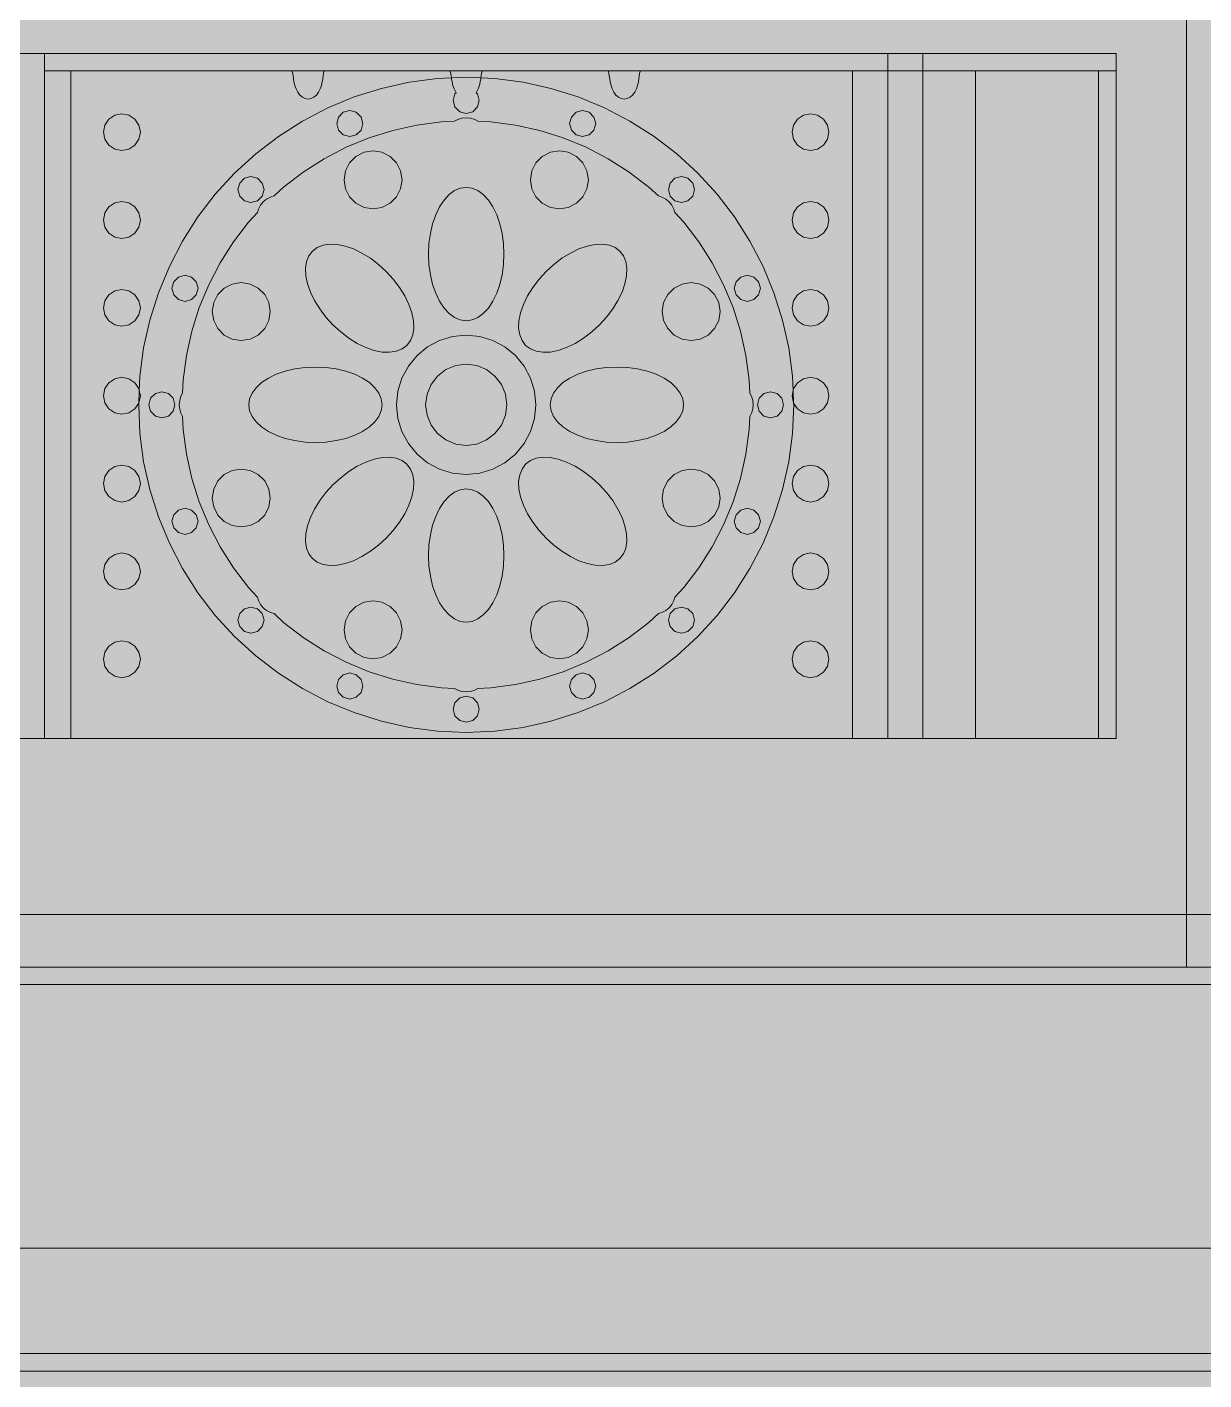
# Model space of a CAD drawing. Header units: millimetres. Extents: x -2412 to 16214, y -1176 to 12015.
# Drawn here: x 2977 to 4000, y 3275 to 4450 of the extents above; entities that cross this region are included whole.
import ezdxf

# ---------------------------------------------------------------- set-up
doc = ezdxf.new("R2010")
doc.units = ezdxf.units.MM
for name, color, linetype, lineweight, true_color in [('00_WHITE_BACKGROUND', 7, 'Continuous', 18, 0xffffff), ('02_CORNICES', 7, 'Continuous', 18, 0x000000), ('03_FRAMES_DOORS', 7, 'Continuous', 18, 0x000000), ('06_ORNAMENT', 7, 'Continuous', 18, 0x000000), ('07_RAILINGS', 7, 'Continuous', 18, 0x000000)]:
    doc.layers.add(name, color=color, linetype=linetype, lineweight=lineweight, true_color=true_color)

msp = doc.modelspace()

# ---------------------------------------------------------------- linework, layer by layer
at = {"layer": '00_WHITE_BACKGROUND', "lineweight": 18, "true_color": 0xffffff}
msp.add_solid([(-2412.2137, -1175.5725), (16213.7405, -1175.5725), (-2412.2137, 12015.2672), (16213.7405, 12015.2672)], dxfattribs=at)
at = {"layer": '02_CORNICES', "color": 7, "lineweight": 18, "true_color": 0x000000}
for points in [[(1389.313, 3679.3893), (1969.4656, 3679.3893), (3984.7328, 3679.3893), (4564.8855, 3679.3893)], [(5114.5038, 3633.5878), (5114.5038, 3618.3206), (854.9618, 3618.3206), (854.9618, 3633.5878)], [(3984.7328, 3633.5878), (4564.8855, 3633.5878)], [(5137.4046, 3389.313), (5068.7023, 3297.7099), (885.4962, 3297.7099), (824.4275, 3379.1298)], [(5137.4046, 3389.313), (5145.0382, 3389.313), (5145.0382, 3282.4427), (824.4275, 3282.4427), (824.4275, 3379.1298)], [(824.4275, 3379.1298), (824.4275, 3389.313), (5137.4046, 3389.313)]]:
    msp.add_lwpolyline(points, dxfattribs=at)
at = {"layer": '03_FRAMES_DOORS', "color": 7, "lineweight": 18, "true_color": 0x000000}
for points in [[(3015.2672, 4412.2137), (2992.3664, 4412.2137), (2992.3664, 3832.0611), (3015.2672, 3832.0611)], [(3694.6565, 4412.2137), (3510.3359, 4412.2137), (3482.0305, 4412.2137), (3372.9313, 4412.2137), (3344.626, 4412.2137), (3235.5267, 4412.2137), (3207.2214, 4412.2137), (3015.2672, 4412.2137)], [(3015.2672, 3832.0611), (3015.2672, 4412.2137)], [(3694.6565, 3832.0611), (3725.1908, 3832.0611), (3755.7252, 3832.0611), (3801.5267, 3832.0611), (3801.5267, 4412.2137), (3755.7252, 4412.2137), (3725.1908, 4412.2137), (3694.6565, 4412.2137)], [(3694.6565, 3832.0611), (3694.6565, 4412.2137)], [(3908.3969, 3832.0611), (3908.3969, 4412.2137)], [(3015.2672, 3832.0611), (3694.6565, 3832.0611)]]:
    msp.add_lwpolyline(points, dxfattribs=at)
at = {"layer": '06_ORNAMENT', "color": 7, "lineweight": 18, "true_color": 0x000000}
for points in [[(3984.7328, 4473.2824), (3984.7328, 3679.3893)], [(3207.2214, 4412.2137), (3207.5573, 4411.7252), (3208.0305, 4410.0916), (3208.3511, 4408), (3208.6718, 4405.4809), (3209.1145, 4402.6412), (3209.8321, 4399.6031), (3210.8855, 4396.5802), (3212.3359, 4393.7405), (3214.1679, 4391.2824), (3216.3664, 4389.3893), (3218.7939, 4388.1985), (3221.374, 4387.7863), (3223.9542, 4388.1985), (3226.3817, 4389.3893), (3228.5802, 4391.2824), (3230.4122, 4393.7405), (3231.8626, 4396.5802), (3232.916, 4399.6031), (3233.6336, 4402.6412), (3234.0763, 4405.4809), (3234.3969, 4408), (3234.7176, 4410.0916), (3235.1908, 4411.7252), (3235.5267, 4412.2137)], [(3344.626, 4412.2137), (3344.9618, 4411.7252), (3345.4351, 4410.0916), (3345.7557, 4408), (3345.9847, 4406.229)], [(3371.5725, 4406.229), (3371.8015, 4408), (3372.1221, 4410.0916), (3372.5954, 4411.7252), (3372.9313, 4412.2137)], [(3482.0305, 4412.2137), (3482.3664, 4411.7252), (3482.8397, 4410.0916), (3483.1603, 4408), (3483.4809, 4405.4809), (3483.9237, 4402.6412), (3484.6412, 4399.6031), (3485.6947, 4396.5802), (3487.145, 4393.7405), (3488.9771, 4391.2824), (3491.1756, 4389.3893), (3493.6031, 4388.1985), (3496.1832, 4387.7863), (3498.7634, 4388.1985), (3501.1908, 4389.3893), (3503.3893, 4391.2824), (3505.2214, 4393.7405), (3506.6718, 4396.5802), (3507.7252, 4399.6031), (3508.4427, 4402.6412), (3508.8855, 4405.4809), (3509.2061, 4408), (3509.5267, 4410.0916), (3510, 4411.7252), (3510.3359, 4412.2137)], [(3923.6641, 4412.2137), (3908.3969, 4412.2137), (3801.5267, 4412.2137)], [(3345.9847, 4406.229), (3333.9695, 4405.7099), (3309.3435, 4402.4733), (3285.0992, 4397.0992), (3261.4198, 4389.6336), (3238.4733, 4380.1221), (3216.458, 4368.6565), (3195.5115, 4355.313), (3175.8015, 4340.1985), (3157.4962, 4323.4198), (3140.7176, 4305.1145), (3125.6031, 4285.4046), (3112.2595, 4264.458), (3100.7939, 4242.4427), (3091.2824, 4219.4962), (3083.8168, 4195.8168), (3078.4427, 4171.5725), (3075.2061, 4146.9466), (3074.6718, 4134.5802)], [(3371.5725, 4406.229), (3358.7786, 4406.7939), (3345.9847, 4406.229)], [(3345.9847, 4406.229), (3346.0763, 4405.4809), (3346.5191, 4402.6412), (3347.2366, 4399.6031), (3348.2901, 4396.5802), (3349.7405, 4393.7405), (3350.0153, 4393.3588), (3348.9618, 4392.3053), (3347.4504, 4386.6412), (3348.9618, 4380.9771), (3353.1145, 4376.8244), (3358.7786, 4375.2977), (3364.4427, 4376.8244), (3368.5954, 4380.9771), (3370.1221, 4386.6412), (3368.5954, 4392.3053), (3367.542, 4393.3588), (3367.8168, 4393.7405), (3369.2672, 4396.5802), (3370.3206, 4399.6031), (3371.0382, 4402.6412), (3371.4809, 4405.4809), (3371.5725, 4406.229)], [(3642.8855, 4134.5802), (3642.3511, 4146.9466), (3639.1145, 4171.5725), (3633.7405, 4195.8168), (3626.2748, 4219.4962), (3616.7634, 4242.4427), (3605.2977, 4264.458), (3591.9542, 4285.4046), (3576.8397, 4305.1145), (3560.0611, 4323.4198), (3541.7557, 4340.1985), (3522.0458, 4355.313), (3501.1145, 4368.6565), (3479.084, 4380.1221), (3456.1374, 4389.6336), (3432.458, 4397.0992), (3408.2137, 4402.4733), (3383.5878, 4405.7099), (3371.5725, 4406.229)], [(3074.6718, 4134.5802), (3074.3511, 4136.1679), (3070.8702, 4141.3588), (3065.6794, 4144.8397), (3059.542, 4146.0611), (3053.4046, 4144.8397), (3048.2137, 4141.3588), (3044.7328, 4136.1679), (3043.5115, 4130.0305), (3044.7328, 4123.8931), (3048.2137, 4118.687), (3053.4046, 4115.2214), (3059.542, 4114), (3065.6794, 4115.2214), (3070.8702, 4118.687), (3074.1832, 4123.6489)], [(3643.374, 4123.6489), (3646.687, 4118.687), (3651.8779, 4115.2214), (3658.0153, 4114), (3664.1527, 4115.2214), (3669.3435, 4118.687), (3672.8244, 4123.8931), (3674.0458, 4130.0305), (3672.8244, 4136.1679), (3669.3435, 4141.3588), (3664.1527, 4144.8397), (3658.0153, 4146.0611), (3651.8779, 4144.8397), (3646.687, 4141.3588), (3643.2061, 4136.1679), (3642.8855, 4134.5802)], [(3074.6718, 4134.5802), (3074.1832, 4123.6489)], [(3074.1832, 4123.6489), (3074.3511, 4123.8931), (3075.5725, 4130.0305), (3074.6718, 4134.5802)], [(3642.8855, 4134.5802), (3641.9847, 4130.0305), (3643.2061, 4123.8931), (3643.374, 4123.6489)], [(3643.374, 4123.6489), (3642.8855, 4134.5802)], [(3074.1832, 4123.6489), (3074.1221, 4122.1374), (3075.2061, 4097.3282), (3078.4427, 4072.7023), (3083.8168, 4048.458), (3091.2824, 4024.7786), (3100.7939, 4001.8321), (3112.2595, 3979.8015), (3125.6031, 3958.8702), (3140.7176, 3939.1603), (3157.4962, 3920.855), (3175.8015, 3904.0763), (3195.5115, 3888.9618), (3216.458, 3875.6183), (3238.4733, 3864.1527), (3261.4198, 3854.6412), (3285.0992, 3847.1756), (3309.3435, 3841.8015), (3333.9695, 3838.5649), (3358.7786, 3837.4809), (3383.5878, 3838.5649), (3408.2137, 3841.8015), (3432.458, 3847.1756), (3456.1374, 3854.6412), (3479.084, 3864.1527), (3501.1145, 3875.6183), (3522.0458, 3888.9618), (3541.7557, 3904.0763), (3560.0611, 3920.855), (3576.8397, 3939.1603), (3591.9542, 3958.8702), (3605.2977, 3979.8015), (3616.7634, 4001.8321), (3626.2748, 4024.7786), (3633.7405, 4048.458), (3639.1145, 4072.7023), (3642.3511, 4097.3282), (3643.4351, 4122.1374), (3643.374, 4123.6489)], [(3801.5267, 3832.0611), (3908.3969, 3832.0611), (3923.6641, 3832.0611)]]:
    msp.add_lwpolyline(points, dxfattribs=at)
for points in [[(3043.5115, 4359.0382), (3044.7328, 4352.9008), (3048.2137, 4347.6947), (3053.4046, 4344.229), (3059.542, 4343.0076), (3065.6794, 4344.229), (3070.8702, 4347.6947), (3074.3511, 4352.9008), (3075.5725, 4359.0382), (3074.3511, 4365.1756), (3070.8702, 4370.3664), (3065.6794, 4373.8473), (3059.542, 4375.0687), (3053.4046, 4373.8473), (3048.2137, 4370.3664), (3044.7328, 4365.1756)], [(3246.229, 4366.5038), (3247.7405, 4360.8397), (3251.8931, 4356.687), (3257.5573, 4355.1756), (3263.2214, 4356.687), (3267.374, 4360.8397), (3268.9008, 4366.5038), (3267.374, 4372.1679), (3263.2214, 4376.3206), (3257.5573, 4377.8473), (3251.8931, 4376.3206), (3247.7405, 4372.1679)], [(3448.6565, 4366.5038), (3450.1832, 4360.8397), (3454.3359, 4356.687), (3460, 4355.1756), (3465.6641, 4356.687), (3469.8168, 4360.8397), (3471.3282, 4366.5038), (3469.8168, 4372.1679), (3465.6641, 4376.3206), (3460, 4377.8473), (3454.3359, 4376.3206), (3450.1832, 4372.1679)], [(3641.9847, 4359.0382), (3643.2061, 4352.9008), (3646.687, 4347.6947), (3651.8779, 4344.229), (3658.0153, 4343.0076), (3664.1527, 4344.229), (3669.3435, 4347.6947), (3672.8244, 4352.9008), (3674.0458, 4359.0382), (3672.8244, 4365.1756), (3669.3435, 4370.3664), (3664.1527, 4373.8473), (3658.0153, 4375.0687), (3651.8779, 4373.8473), (3646.687, 4370.3664), (3643.2061, 4365.1756)], [(3109.3893, 4122.1374), (3109.7557, 4118.3969), (3110.8702, 4114.7481), (3112.3511, 4111.9084), (3112.855, 4100.626), (3115.6641, 4079.2672), (3120.3206, 4058.2443), (3126.7939, 4037.7099), (3135.0382, 4017.8015), (3144.9771, 3998.7023), (3156.5496, 3980.5344), (3169.6641, 3963.4504), (3177.2977, 3955.1298), (3178.2443, 3952.0611), (3180.0458, 3948.7023), (3182.4275, 3945.7863), (3185.3435, 3943.4046), (3188.7023, 3941.6031), (3191.771, 3940.6565), (3200.0916, 3933.0229), (3217.1756, 3919.9084), (3235.3435, 3908.3359), (3254.4427, 3898.3969), (3274.3511, 3890.1527), (3294.8855, 3883.6794), (3315.9084, 3879.0229), (3337.2672, 3876.2137), (3348.5496, 3875.7099), (3351.3893, 3874.229), (3355.0382, 3873.1145), (3358.7786, 3872.7481), (3362.5191, 3873.1145), (3366.1679, 3874.229), (3369.0076, 3875.7099), (3380.2901, 3876.2137), (3401.6489, 3879.0229), (3422.6718, 3883.6794), (3443.2061, 3890.1527), (3463.1145, 3898.3969), (3482.2137, 3908.3359), (3500.3817, 3919.9084), (3517.4656, 3933.0229), (3525.7863, 3940.6565), (3528.855, 3941.6031), (3532.2137, 3943.4046), (3535.1298, 3945.7863), (3537.5115, 3948.7023), (3539.313, 3952.0611), (3540.2595, 3955.1298), (3547.8931, 3963.4504), (3561.0076, 3980.5344), (3572.5802, 3998.7023), (3582.5191, 4017.8015), (3590.7634, 4037.7099), (3597.2366, 4058.2443), (3601.8931, 4079.2672), (3604.7023, 4100.626), (3605.2061, 4111.9084), (3606.687, 4114.7481), (3607.8015, 4118.3969), (3608.1679, 4122.1374), (3607.8015, 4125.8779), (3606.687, 4129.5267), (3605.2061, 4132.3664), (3604.7023, 4143.6489), (3601.8931, 4165.0076), (3597.2366, 4186.0305), (3590.7634, 4206.5649), (3582.5191, 4226.4733), (3572.5802, 4245.5725), (3561.0076, 4263.7405), (3547.8931, 4280.8244), (3540.2595, 4289.145), (3539.313, 4292.2137), (3537.5115, 4295.5725), (3535.1298, 4298.4885), (3532.2137, 4300.8702), (3528.855, 4302.6718), (3525.7863, 4303.6183), (3517.4656, 4311.2519), (3500.3817, 4324.3664), (3482.2137, 4335.9389), (3463.1145, 4345.8779), (3443.2061, 4354.1221), (3422.6718, 4360.5954), (3401.6489, 4365.2519), (3380.2901, 4368.0611), (3369.0076, 4368.5649), (3366.1679, 4370.0458), (3362.5191, 4371.1603), (3358.7786, 4371.5267), (3355.0382, 4371.1603), (3351.3893, 4370.0458), (3348.5496, 4368.5649), (3337.2672, 4368.0611), (3315.9084, 4365.2519), (3294.8855, 4360.5954), (3274.3511, 4354.1221), (3254.4427, 4345.8779), (3235.3435, 4335.9389), (3217.1756, 4324.3664), (3200.0916, 4311.2519), (3191.771, 4303.6183), (3188.7023, 4302.6718), (3185.3435, 4300.8702), (3182.4275, 4298.4885), (3180.0458, 4295.5725), (3178.2443, 4292.2137), (3177.2977, 4289.145), (3169.6641, 4280.8244), (3156.5496, 4263.7405), (3144.9771, 4245.5725), (3135.0382, 4226.4733), (3126.7939, 4206.5649), (3120.3206, 4186.0305), (3115.6641, 4165.0076), (3112.855, 4143.6489), (3112.3511, 4132.3664), (3110.8702, 4129.5267), (3109.7557, 4125.8779)], [(3252.6107, 4317.6336), (3253.8473, 4309.8473), (3257.4198, 4302.8244), (3262.9924, 4297.2519), (3270.0153, 4293.6794), (3277.8015, 4292.4427), (3285.5878, 4293.6794), (3292.6107, 4297.2519), (3298.1832, 4302.8244), (3301.7557, 4309.8473), (3302.9924, 4317.6336), (3301.7557, 4325.4198), (3298.1832, 4332.4427), (3292.6107, 4338.0153), (3285.5878, 4341.5878), (3277.8015, 4342.8244), (3270.0153, 4341.5878), (3262.9924, 4338.0153), (3257.4198, 4332.4427), (3253.8473, 4325.4198)], [(3414.5649, 4317.6336), (3415.8015, 4309.8473), (3419.374, 4302.8244), (3424.9466, 4297.2519), (3431.9695, 4293.6794), (3439.7557, 4292.4427), (3447.542, 4293.6794), (3454.5649, 4297.2519), (3460.1374, 4302.8244), (3463.7099, 4309.8473), (3464.9466, 4317.6336), (3463.7099, 4325.4198), (3460.1374, 4332.4427), (3454.5649, 4338.0153), (3447.542, 4341.5878), (3439.7557, 4342.8244), (3431.9695, 4341.5878), (3424.9466, 4338.0153), (3419.374, 4332.4427), (3415.8015, 4325.4198)], [(3160.4122, 4309.1756), (3161.9237, 4303.4962), (3166.0763, 4299.3588), (3171.7405, 4297.8321), (3177.4198, 4299.3588), (3181.5573, 4303.4962), (3183.084, 4309.1756), (3181.5573, 4314.8397), (3177.4198, 4318.9924), (3171.7405, 4320.5038), (3166.0763, 4318.9924), (3161.9237, 4314.8397)], [(3534.4733, 4309.1756), (3536, 4303.4962), (3540.1374, 4299.3588), (3545.8168, 4297.8321), (3551.4809, 4299.3588), (3555.6336, 4303.4962), (3557.145, 4309.1756), (3555.6336, 4314.8397), (3551.4809, 4318.9924), (3545.8168, 4320.5038), (3540.1374, 4318.9924), (3536, 4314.8397)], [(3326.0305, 4253.1298), (3326.4275, 4244.0611), (3327.6336, 4235.2214), (3329.6031, 4226.8244), (3332.2901, 4219.0687), (3335.6183, 4212.1679), (3339.5267, 4206.2595), (3343.9084, 4201.5115), (3348.6565, 4198.0305), (3353.6489, 4195.9084), (3358.7786, 4195.1908), (3363.9084, 4195.9084), (3368.9008, 4198.0305), (3373.6489, 4201.5115), (3378.0305, 4206.2595), (3381.9389, 4212.1679), (3385.2672, 4219.0687), (3387.9542, 4226.8244), (3389.9237, 4235.2214), (3391.1298, 4244.0611), (3391.5267, 4253.1298), (3391.1298, 4262.1985), (3389.9237, 4271.0382), (3387.9542, 4279.4351), (3385.2672, 4287.1908), (3381.9389, 4294.0916), (3378.0305, 4300), (3373.6489, 4304.7481), (3368.9008, 4308.229), (3363.9084, 4310.3511), (3358.7786, 4311.0687), (3353.6489, 4310.3511), (3348.6565, 4308.229), (3343.9084, 4304.7481), (3339.5267, 4300), (3335.6183, 4294.0916), (3332.2901, 4287.1908), (3329.6031, 4279.4351), (3327.6336, 4271.0382), (3326.4275, 4262.1985)], [(3043.5115, 4282.7023), (3044.7328, 4276.5649), (3048.2137, 4271.3588), (3053.4046, 4267.8931), (3059.542, 4266.6718), (3065.6794, 4267.8931), (3070.8702, 4271.3588), (3074.3511, 4276.5649), (3075.5725, 4282.7023), (3074.3511, 4288.8397), (3070.8702, 4294.0305), (3065.6794, 4297.5115), (3059.542, 4298.7328), (3053.4046, 4297.5115), (3048.2137, 4294.0305), (3044.7328, 4288.8397)], [(3641.9847, 4282.7023), (3643.2061, 4276.5649), (3646.687, 4271.3588), (3651.8779, 4267.8931), (3658.0153, 4266.6718), (3664.1527, 4267.8931), (3669.3435, 4271.3588), (3672.8244, 4276.5649), (3674.0458, 4282.7023), (3672.8244, 4288.8397), (3669.3435, 4294.0305), (3664.1527, 4297.5115), (3658.0153, 4298.7328), (3651.8779, 4297.5115), (3646.687, 4294.0305), (3643.2061, 4288.8397)], [(3219.1298, 4240.7481), (3219.4046, 4234.2901), (3220.8092, 4227.3588), (3223.3435, 4220.1069), (3226.916, 4212.7328), (3231.4656, 4205.4046), (3236.8702, 4198.3053), (3242.9924, 4191.6031), (3249.6947, 4185.4809), (3256.7939, 4180.0763), (3264.1221, 4175.5267), (3271.4962, 4171.9542), (3278.7481, 4169.4198), (3285.6794, 4168), (3292.1374, 4167.7405), (3297.9542, 4168.6412), (3302.9924, 4170.6718), (3307.1145, 4173.8015), (3310.2443, 4177.9237), (3312.2748, 4182.9618), (3313.1756, 4188.7786), (3312.916, 4195.2366), (3311.4962, 4202.1679), (3308.9618, 4209.4198), (3305.3893, 4216.7939), (3300.8397, 4224.1221), (3295.4351, 4231.2214), (3289.313, 4237.9237), (3282.6107, 4244.0458), (3275.5115, 4249.4504), (3268.1832, 4254), (3260.8092, 4257.5725), (3253.5573, 4260.1069), (3246.626, 4261.5115), (3240.1679, 4261.7863), (3234.3511, 4260.8855), (3229.313, 4258.855), (3225.1908, 4255.7252), (3222.0611, 4251.6031), (3220.0305, 4246.5649)], [(3404.3817, 4188.7786), (3405.2824, 4182.9618), (3407.313, 4177.9237), (3410.4427, 4173.8015), (3414.5649, 4170.6718), (3419.6031, 4168.6412), (3425.4198, 4167.7405), (3431.8779, 4168), (3438.8092, 4169.4198), (3446.0611, 4171.9542), (3453.4351, 4175.5267), (3460.7634, 4180.0763), (3467.8626, 4185.4809), (3474.5649, 4191.6031), (3480.687, 4198.3053), (3486.0916, 4205.4046), (3490.6412, 4212.7328), (3494.2137, 4220.1069), (3496.7481, 4227.3588), (3498.1527, 4234.2901), (3498.4275, 4240.7481), (3497.5267, 4246.5649), (3495.4962, 4251.6031), (3492.3664, 4255.7252), (3488.2443, 4258.855), (3483.2061, 4260.8855), (3477.3893, 4261.7863), (3470.9313, 4261.5115), (3464, 4260.1069), (3456.7481, 4257.5725), (3449.374, 4254), (3442.0458, 4249.4504), (3434.9466, 4244.0458), (3428.2443, 4237.9237), (3422.1221, 4231.2214), (3416.7176, 4224.1221), (3412.1679, 4216.7939), (3408.5954, 4209.4198), (3406.0611, 4202.1679), (3404.6412, 4195.2366)], [(3103.0687, 4223.3588), (3104.5954, 4217.6947), (3108.7481, 4213.542), (3114.4122, 4212.0153), (3120.0763, 4213.542), (3124.229, 4217.6947), (3125.7405, 4223.3588), (3124.229, 4229.0229), (3120.0763, 4233.1756), (3114.4122, 4234.687), (3108.7481, 4233.1756), (3104.5954, 4229.0229)], [(3591.8168, 4223.3588), (3593.3282, 4217.6947), (3597.4809, 4213.542), (3603.145, 4212.0153), (3608.8092, 4213.542), (3612.9618, 4217.6947), (3614.4885, 4223.3588), (3612.9618, 4229.0229), (3608.8092, 4233.1756), (3603.145, 4234.687), (3597.4809, 4233.1756), (3593.3282, 4229.0229)], [(3043.5115, 4206.3664), (3044.7328, 4200.229), (3048.2137, 4195.0229), (3053.4046, 4191.5573), (3059.542, 4190.3359), (3065.6794, 4191.5573), (3070.8702, 4195.0229), (3074.3511, 4200.229), (3075.5725, 4206.3664), (3074.3511, 4212.5038), (3070.8702, 4217.6947), (3065.6794, 4221.1756), (3059.542, 4222.3969), (3053.4046, 4221.1756), (3048.2137, 4217.6947), (3044.7328, 4212.5038)], [(3138.0916, 4203.1145), (3139.3282, 4195.3282), (3142.9008, 4188.3053), (3148.4733, 4182.7328), (3155.4962, 4179.1603), (3163.2824, 4177.9237), (3171.0687, 4179.1603), (3178.0916, 4182.7328), (3183.6641, 4188.3053), (3187.2366, 4195.3282), (3188.4733, 4203.1145), (3187.2366, 4210.9008), (3183.6641, 4217.9237), (3178.0916, 4223.4962), (3171.0687, 4227.0687), (3163.2824, 4228.3053), (3155.4962, 4227.0687), (3148.4733, 4223.4962), (3142.9008, 4217.9237), (3139.3282, 4210.9008)], [(3529.084, 4203.1145), (3530.3206, 4195.3282), (3533.8931, 4188.3053), (3539.4656, 4182.7328), (3546.4885, 4179.1603), (3554.2748, 4177.9237), (3562.0611, 4179.1603), (3569.084, 4182.7328), (3574.6565, 4188.3053), (3578.229, 4195.3282), (3579.4656, 4203.1145), (3578.229, 4210.9008), (3574.6565, 4217.9237), (3569.084, 4223.4962), (3562.0611, 4227.0687), (3554.2748, 4228.3053), (3546.4885, 4227.0687), (3539.4656, 4223.4962), (3533.8931, 4217.9237), (3530.3206, 4210.9008)], [(3641.9847, 4206.3664), (3643.2061, 4200.229), (3646.687, 4195.0229), (3651.8779, 4191.5573), (3658.0153, 4190.3359), (3664.1527, 4191.5573), (3669.3435, 4195.0229), (3672.8244, 4200.229), (3674.0458, 4206.3664), (3672.8244, 4212.5038), (3669.3435, 4217.6947), (3664.1527, 4221.1756), (3658.0153, 4222.3969), (3651.8779, 4221.1756), (3646.687, 4217.6947), (3643.2061, 4212.5038)], [(3298.3206, 4122.1374), (3299.4809, 4110.3359), (3302.916, 4099.0076), (3308.5038, 4088.5496), (3316.0305, 4079.3893), (3325.1908, 4071.8626), (3335.6489, 4066.2748), (3346.9771, 4062.8397), (3358.7786, 4061.6794), (3370.5802, 4062.8397), (3381.9084, 4066.2748), (3392.3664, 4071.8626), (3401.5267, 4079.3893), (3409.0534, 4088.5496), (3414.6412, 4099.0076), (3418.0763, 4110.3359), (3419.2366, 4122.1374), (3418.0763, 4133.9389), (3414.6412, 4145.2672), (3409.0534, 4155.7252), (3401.5267, 4164.8855), (3392.3664, 4172.4122), (3381.9084, 4178), (3370.5802, 4181.4351), (3358.7786, 4182.5954), (3346.9771, 4181.4351), (3335.6489, 4178), (3325.1908, 4172.4122), (3316.0305, 4164.8855), (3308.5038, 4155.7252), (3302.916, 4145.2672), (3299.4809, 4133.9389)], [(3169.8473, 4122.1374), (3170.5649, 4117.0076), (3172.687, 4112.0153), (3176.1679, 4107.2672), (3180.916, 4102.8855), (3186.8244, 4098.9771), (3193.7252, 4095.6489), (3201.4809, 4092.9618), (3209.8779, 4090.9924), (3218.7176, 4089.7863), (3227.7863, 4089.3893), (3236.855, 4089.7863), (3245.6947, 4090.9924), (3254.0916, 4092.9618), (3261.8473, 4095.6489), (3268.7481, 4098.9771), (3274.6565, 4102.8855), (3279.4046, 4107.2672), (3282.8855, 4112.0153), (3285.0076, 4117.0076), (3285.7252, 4122.1374), (3285.0076, 4127.2672), (3282.8855, 4132.2595), (3279.4046, 4137.0076), (3274.6565, 4141.3893), (3268.7481, 4145.2977), (3261.8473, 4148.626), (3254.0916, 4151.313), (3245.6947, 4153.2824), (3236.855, 4154.4885), (3227.7863, 4154.8855), (3218.7176, 4154.4885), (3209.8779, 4153.2824), (3201.4809, 4151.313), (3193.7252, 4148.626), (3186.8244, 4145.2977), (3180.916, 4141.3893), (3176.1679, 4137.0076), (3172.687, 4132.2595), (3170.5649, 4127.2672)], [(3323.5115, 4122.1374), (3324.7176, 4113.0076), (3328.229, 4104.5038), (3333.8473, 4097.2061), (3341.145, 4091.5878), (3349.6489, 4088.0763), (3358.7786, 4086.8702), (3367.9084, 4088.0763), (3376.4122, 4091.5878), (3383.7099, 4097.2061), (3389.3282, 4104.5038), (3392.8397, 4113.0076), (3394.0458, 4122.1374), (3392.8397, 4131.2672), (3389.3282, 4139.771), (3383.7099, 4147.0687), (3376.4122, 4152.687), (3367.9084, 4156.1985), (3358.7786, 4157.4046), (3349.6489, 4156.1985), (3341.145, 4152.687), (3333.8473, 4147.0687), (3328.229, 4139.771), (3324.7176, 4131.2672)], [(3431.8321, 4122.1374), (3432.5496, 4117.0076), (3434.6718, 4112.0153), (3438.1527, 4107.2672), (3442.9008, 4102.8855), (3448.8092, 4098.9771), (3455.7099, 4095.6489), (3463.4656, 4092.9618), (3471.8626, 4090.9924), (3480.7023, 4089.7863), (3489.771, 4089.3893), (3498.8397, 4089.7863), (3507.6794, 4090.9924), (3516.0763, 4092.9618), (3523.8321, 4095.6489), (3530.7328, 4098.9771), (3536.6412, 4102.8855), (3541.3893, 4107.2672), (3544.8702, 4112.0153), (3546.9924, 4117.0076), (3547.7099, 4122.1374), (3546.9924, 4127.2672), (3544.8702, 4132.2595), (3541.3893, 4137.0076), (3536.6412, 4141.3893), (3530.7328, 4145.2977), (3523.8321, 4148.626), (3516.0763, 4151.313), (3507.6794, 4153.2824), (3498.8397, 4154.4885), (3489.771, 4154.8855), (3480.7023, 4154.4885), (3471.8626, 4153.2824), (3463.4656, 4151.313), (3455.7099, 4148.626), (3448.8092, 4145.2977), (3442.9008, 4141.3893), (3438.1527, 4137.0076), (3434.6718, 4132.2595), (3432.5496, 4127.2672)], [(3082.9466, 4122.1374), (3084.458, 4116.4733), (3088.6107, 4112.3206), (3094.2748, 4110.7939), (3099.9389, 4112.3206), (3104.0916, 4116.4733), (3105.6183, 4122.1374), (3104.0916, 4127.8015), (3099.9389, 4131.9542), (3094.2748, 4133.4656), (3088.6107, 4131.9542), (3084.458, 4127.8015)], [(3611.9389, 4122.1374), (3613.4656, 4116.4733), (3617.6183, 4112.3206), (3623.2824, 4110.7939), (3628.9466, 4112.3206), (3633.0992, 4116.4733), (3634.626, 4122.1374), (3633.0992, 4127.8015), (3628.9466, 4131.9542), (3623.2824, 4133.4656), (3617.6183, 4131.9542), (3613.4656, 4127.8015)], [(3043.5115, 4053.6947), (3044.7328, 4047.5573), (3048.2137, 4042.3511), (3053.4046, 4038.8855), (3059.542, 4037.6641), (3065.6794, 4038.8855), (3070.8702, 4042.3511), (3074.3511, 4047.5573), (3075.5725, 4053.6947), (3074.3511, 4059.8321), (3070.8702, 4065.0229), (3065.6794, 4068.5038), (3059.542, 4069.7252), (3053.4046, 4068.5038), (3048.2137, 4065.0229), (3044.7328, 4059.8321)], [(3219.1298, 4003.5267), (3220.0305, 3997.7099), (3222.0611, 3992.6718), (3225.1908, 3988.5496), (3229.313, 3985.4198), (3234.3511, 3983.3893), (3240.1679, 3982.4885), (3246.626, 3982.7634), (3253.5573, 3984.1679), (3260.8092, 3986.7023), (3268.1832, 3990.2748), (3275.5115, 3994.8244), (3282.6107, 4000.229), (3289.313, 4006.3511), (3295.4351, 4013.0534), (3300.8397, 4020.1527), (3305.3893, 4027.4809), (3308.9618, 4034.855), (3311.4962, 4042.1069), (3312.916, 4049.0382), (3313.1756, 4055.4962), (3312.2748, 4061.313), (3310.2443, 4066.3511), (3307.1145, 4070.4733), (3302.9924, 4073.6031), (3297.9542, 4075.6336), (3292.1374, 4076.5344), (3285.6794, 4076.2748), (3278.7481, 4074.855), (3271.4962, 4072.3206), (3264.1221, 4068.7481), (3256.7939, 4064.1985), (3249.6947, 4058.7939), (3242.9924, 4052.6718), (3236.8702, 4045.9695), (3231.4656, 4038.8702), (3226.916, 4031.542), (3223.3435, 4024.1679), (3220.8092, 4016.916), (3219.4046, 4009.9847)], [(3404.3817, 4055.4962), (3404.6412, 4049.0382), (3406.0611, 4042.1069), (3408.5954, 4034.855), (3412.1679, 4027.4809), (3416.7176, 4020.1527), (3422.1221, 4013.0534), (3428.2443, 4006.3511), (3434.9466, 4000.229), (3442.0458, 3994.8244), (3449.374, 3990.2748), (3456.7481, 3986.7023), (3464, 3984.1679), (3470.9313, 3982.7634), (3477.3893, 3982.4885), (3483.2061, 3983.3893), (3488.2443, 3985.4198), (3492.3664, 3988.5496), (3495.4962, 3992.6718), (3497.5267, 3997.7099), (3498.4275, 4003.5267), (3498.1527, 4009.9847), (3496.7481, 4016.916), (3494.2137, 4024.1679), (3490.6412, 4031.542), (3486.0916, 4038.8702), (3480.687, 4045.9695), (3474.5649, 4052.6718), (3467.8626, 4058.7939), (3460.7634, 4064.1985), (3453.4351, 4068.7481), (3446.0611, 4072.3206), (3438.8092, 4074.855), (3431.8779, 4076.2748), (3425.4198, 4076.5344), (3419.6031, 4075.6336), (3414.5649, 4073.6031), (3410.4427, 4070.4733), (3407.313, 4066.3511), (3405.2824, 4061.313)], [(3641.9847, 4053.6947), (3643.2061, 4047.5573), (3646.687, 4042.3511), (3651.8779, 4038.8855), (3658.0153, 4037.6641), (3664.1527, 4038.8855), (3669.3435, 4042.3511), (3672.8244, 4047.5573), (3674.0458, 4053.6947), (3672.8244, 4059.8321), (3669.3435, 4065.0229), (3664.1527, 4068.5038), (3658.0153, 4069.7252), (3651.8779, 4068.5038), (3646.687, 4065.0229), (3643.2061, 4059.8321)], [(3138.0916, 4041.1603), (3139.3282, 4033.374), (3142.9008, 4026.3511), (3148.4733, 4020.7786), (3155.4962, 4017.2061), (3163.2824, 4015.9695), (3171.0687, 4017.2061), (3178.0916, 4020.7786), (3183.6641, 4026.3511), (3187.2366, 4033.374), (3188.4733, 4041.1603), (3187.2366, 4048.9466), (3183.6641, 4055.9695), (3178.0916, 4061.542), (3171.0687, 4065.1145), (3163.2824, 4066.3511), (3155.4962, 4065.1145), (3148.4733, 4061.542), (3142.9008, 4055.9695), (3139.3282, 4048.9466)], [(3529.084, 4041.1603), (3530.3206, 4033.374), (3533.8931, 4026.3511), (3539.4656, 4020.7786), (3546.4885, 4017.2061), (3554.2748, 4015.9695), (3562.0611, 4017.2061), (3569.084, 4020.7786), (3574.6565, 4026.3511), (3578.229, 4033.374), (3579.4656, 4041.1603), (3578.229, 4048.9466), (3574.6565, 4055.9695), (3569.084, 4061.542), (3562.0611, 4065.1145), (3554.2748, 4066.3511), (3546.4885, 4065.1145), (3539.4656, 4061.542), (3533.8931, 4055.9695), (3530.3206, 4048.9466)], [(3326.0305, 3991.145), (3326.4275, 3982.0763), (3327.6336, 3973.2366), (3329.6031, 3964.8397), (3332.2901, 3957.084), (3335.6183, 3950.1832), (3339.5267, 3944.2748), (3343.9084, 3939.5267), (3348.6565, 3936.0458), (3353.6489, 3933.9237), (3358.7786, 3933.2061), (3363.9084, 3933.9237), (3368.9008, 3936.0458), (3373.6489, 3939.5267), (3378.0305, 3944.2748), (3381.9389, 3950.1832), (3385.2672, 3957.084), (3387.9542, 3964.8397), (3389.9237, 3973.2366), (3391.1298, 3982.0763), (3391.5267, 3991.145), (3391.1298, 4000.2137), (3389.9237, 4009.0534), (3387.9542, 4017.4504), (3385.2672, 4025.2061), (3381.9389, 4032.1069), (3378.0305, 4038.0153), (3373.6489, 4042.7634), (3368.9008, 4046.2443), (3363.9084, 4048.3664), (3358.7786, 4049.084), (3353.6489, 4048.3664), (3348.6565, 4046.2443), (3343.9084, 4042.7634), (3339.5267, 4038.0153), (3335.6183, 4032.1069), (3332.2901, 4025.2061), (3329.6031, 4017.4504), (3327.6336, 4009.0534), (3326.4275, 4000.2137)], [(3103.0687, 4020.916), (3104.5954, 4015.2519), (3108.7481, 4011.0992), (3114.4122, 4009.5878), (3120.0763, 4011.0992), (3124.229, 4015.2519), (3125.7405, 4020.916), (3124.229, 4026.5802), (3120.0763, 4030.7328), (3114.4122, 4032.2595), (3108.7481, 4030.7328), (3104.5954, 4026.5802)], [(3591.8168, 4020.916), (3593.3282, 4015.2519), (3597.4809, 4011.0992), (3603.145, 4009.5878), (3608.8092, 4011.0992), (3612.9618, 4015.2519), (3614.4885, 4020.916), (3612.9618, 4026.5802), (3608.8092, 4030.7328), (3603.145, 4032.2595), (3597.4809, 4030.7328), (3593.3282, 4026.5802)], [(3043.5115, 3977.3588), (3044.7328, 3971.2214), (3048.2137, 3966.0153), (3053.4046, 3962.5496), (3059.542, 3961.3282), (3065.6794, 3962.5496), (3070.8702, 3966.0153), (3074.3511, 3971.2214), (3075.5725, 3977.3588), (3074.3511, 3983.4962), (3070.8702, 3988.687), (3065.6794, 3992.1679), (3059.542, 3993.3893), (3053.4046, 3992.1679), (3048.2137, 3988.687), (3044.7328, 3983.4962)], [(3641.9847, 3977.3588), (3643.2061, 3971.2214), (3646.687, 3966.0153), (3651.8779, 3962.5496), (3658.0153, 3961.3282), (3664.1527, 3962.5496), (3669.3435, 3966.0153), (3672.8244, 3971.2214), (3674.0458, 3977.3588), (3672.8244, 3983.4962), (3669.3435, 3988.687), (3664.1527, 3992.1679), (3658.0153, 3993.3893), (3651.8779, 3992.1679), (3646.687, 3988.687), (3643.2061, 3983.4962)], [(3252.6107, 3926.6412), (3253.8473, 3918.855), (3257.4198, 3911.8321), (3262.9924, 3906.2595), (3270.0153, 3902.687), (3277.8015, 3901.4504), (3285.5878, 3902.687), (3292.6107, 3906.2595), (3298.1832, 3911.8321), (3301.7557, 3918.855), (3302.9924, 3926.6412), (3301.7557, 3934.4275), (3298.1832, 3941.4504), (3292.6107, 3947.0229), (3285.5878, 3950.5954), (3277.8015, 3951.8321), (3270.0153, 3950.5954), (3262.9924, 3947.0229), (3257.4198, 3941.4504), (3253.8473, 3934.4275)], [(3414.5649, 3926.6412), (3415.8015, 3918.855), (3419.374, 3911.8321), (3424.9466, 3906.2595), (3431.9695, 3902.687), (3439.7557, 3901.4504), (3447.542, 3902.687), (3454.5649, 3906.2595), (3460.1374, 3911.8321), (3463.7099, 3918.855), (3464.9466, 3926.6412), (3463.7099, 3934.4275), (3460.1374, 3941.4504), (3454.5649, 3947.0229), (3447.542, 3950.5954), (3439.7557, 3951.8321), (3431.9695, 3950.5954), (3424.9466, 3947.0229), (3419.374, 3941.4504), (3415.8015, 3934.4275)], [(3160.4122, 3935.0992), (3161.9237, 3929.4351), (3166.0763, 3925.2824), (3171.7405, 3923.771), (3177.4198, 3925.2824), (3181.5573, 3929.4351), (3183.084, 3935.0992), (3181.5573, 3940.7786), (3177.4198, 3944.916), (3171.7405, 3946.4427), (3166.0763, 3944.916), (3161.9237, 3940.7786)], [(3534.4733, 3935.0992), (3536, 3929.4351), (3540.1374, 3925.2824), (3545.8168, 3923.771), (3551.4809, 3925.2824), (3555.6336, 3929.4351), (3557.145, 3935.0992), (3555.6336, 3940.7786), (3551.4809, 3944.916), (3545.8168, 3946.4427), (3540.1374, 3944.916), (3536, 3940.7786)], [(3043.5115, 3901.0229), (3044.7328, 3894.8855), (3048.2137, 3889.6794), (3053.4046, 3886.2137), (3059.542, 3884.9924), (3065.6794, 3886.2137), (3070.8702, 3889.6794), (3074.3511, 3894.8855), (3075.5725, 3901.0229), (3074.3511, 3907.1603), (3070.8702, 3912.3511), (3065.6794, 3915.8321), (3059.542, 3917.0534), (3053.4046, 3915.8321), (3048.2137, 3912.3511), (3044.7328, 3907.1603)], [(3641.9847, 3901.0229), (3643.2061, 3894.8855), (3646.687, 3889.6794), (3651.8779, 3886.2137), (3658.0153, 3884.9924), (3664.1527, 3886.2137), (3669.3435, 3889.6794), (3672.8244, 3894.8855), (3674.0458, 3901.0229), (3672.8244, 3907.1603), (3669.3435, 3912.3511), (3664.1527, 3915.8321), (3658.0153, 3917.0534), (3651.8779, 3915.8321), (3646.687, 3912.3511), (3643.2061, 3907.1603)], [(3246.229, 3877.771), (3247.7405, 3872.1069), (3251.8931, 3867.9542), (3257.5573, 3866.4275), (3263.2214, 3867.9542), (3267.374, 3872.1069), (3268.9008, 3877.771), (3267.374, 3883.4351), (3263.2214, 3887.5878), (3257.5573, 3889.0992), (3251.8931, 3887.5878), (3247.7405, 3883.4351)], [(3448.6565, 3877.771), (3450.1832, 3872.1069), (3454.3359, 3867.9542), (3460, 3866.4275), (3465.6641, 3867.9542), (3469.8168, 3872.1069), (3471.3282, 3877.771), (3469.8168, 3883.4351), (3465.6641, 3887.5878), (3460, 3889.0992), (3454.3359, 3887.5878), (3450.1832, 3883.4351)], [(3347.4504, 3857.6336), (3348.9618, 3851.9695), (3353.1145, 3847.8168), (3358.7786, 3846.2901), (3364.4427, 3847.8168), (3368.5954, 3851.9695), (3370.1221, 3857.6336), (3368.5954, 3863.2977), (3364.4427, 3867.4504), (3358.7786, 3868.9618), (3353.1145, 3867.4504), (3348.9618, 3863.2977)]]:
    msp.add_lwpolyline(points, close=True, dxfattribs=at)
at = {"layer": '07_RAILINGS', "color": 7, "lineweight": 18, "true_color": 0x000000}
for points in [[(3984.7328, 3679.3893), (3984.7328, 3633.5878), (1969.4656, 3633.5878), (1969.4656, 3679.3893), (1969.4656, 4473.2824), (2045.8015, 4473.2824), (2152.6718, 4473.2824)], [(2961.8321, 4427.4809), (2992.3664, 4427.4809)], [(2992.3664, 4427.4809), (3725.1908, 4427.4809)], [(2992.3664, 4427.4809), (2992.3664, 4412.2137)], [(3725.1908, 4427.4809), (3755.7252, 4427.4809)], [(3725.1908, 3832.0611), (3725.1908, 4412.2137), (3725.1908, 4427.4809)], [(3755.7252, 4427.4809), (3923.6641, 4427.4809), (3923.6641, 4412.2137), (3923.6641, 3832.0611)], [(3755.7252, 4427.4809), (3755.7252, 4412.2137), (3755.7252, 3832.0611)], [(2992.3664, 3832.0611), (2961.8321, 3832.0611)]]:
    msp.add_lwpolyline(points, dxfattribs=at)

doc.saveas('drawing.dxf')
